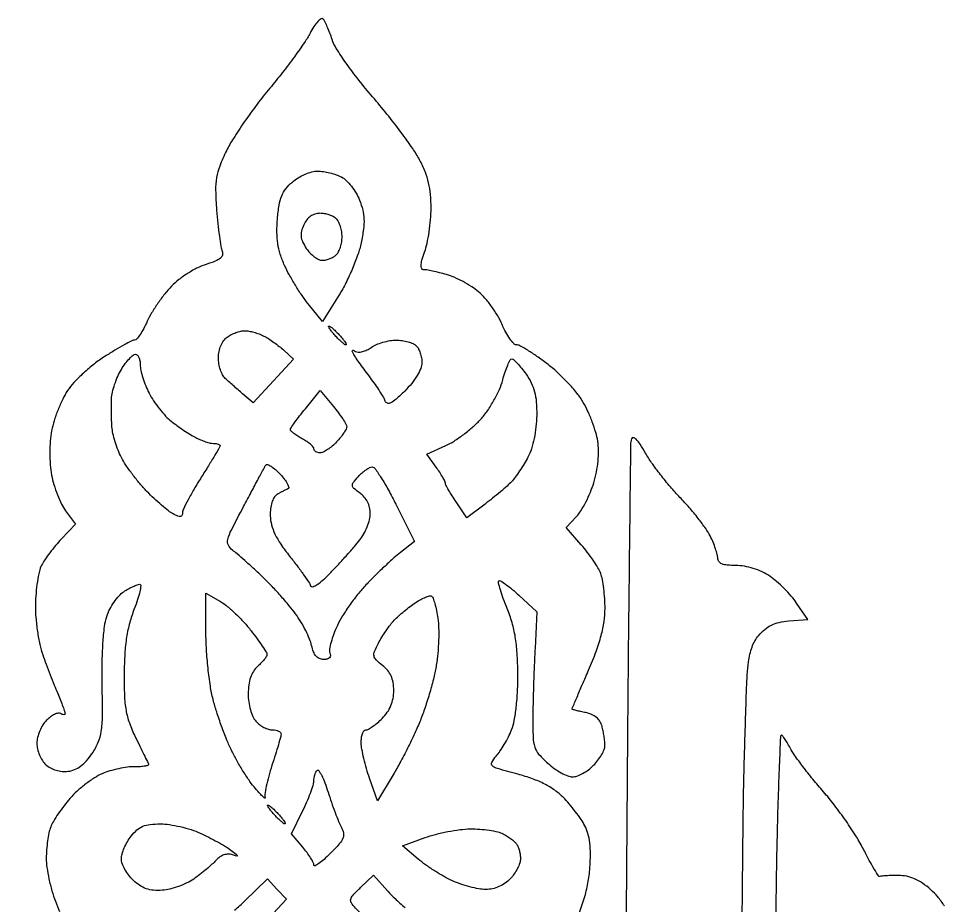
# Model space of a CAD drawing. Extents: x 5.1 to 37, y 2.5 to 60.3.
# Drawn here: x 16.93 to 33.61, y 44.3 to 60.28 of the extents above; entities that cross this region are included whole.
import ezdxf

# ---------------------------------------------------------------- set-up
doc = ezdxf.new("R2010")
doc.units = 0
doc.header["$MEASUREMENT"] = 0

msp = doc.modelspace()

# ---------------------------------------------------------------- linework, layer by layer
for points in [[(27.018415, 44.132818, 0.023464), (27.120582, 44.425166, 0.026144), (27.186908, 44.699758, 0.028232), (27.222131, 44.972822, 0.01715), (27.231437, 45.220617, 0.030734), (27.219593, 45.423861, 0.037281), (27.186424, 45.592524, 0.053377), (27.130588, 45.734222, 0.029034), (27.062783, 45.847319, 0.01354), (26.962706, 45.985972, 0.013363), (26.849537, 46.126205, 0.0182), (26.739714, 46.24597, 0.044186), (26.588959, 46.373974, 0.035964), (26.407604, 46.48361, 0.031505), (26.189212, 46.578236, 0.020384), (25.926387, 46.661013, -0.004247), (25.558003, 46.764096, -0.103201), (25.464332, 46.813701, -0.363284), (25.45301, 46.875505, -0.053083), (25.533156, 46.987343, 0.033792), (25.602149, 47.076184, 0.015854), (25.679603, 47.19944, 0.015628), (25.752924, 47.334266, 0.021172), (25.810023, 47.4606, 0.049711), (25.85862, 47.627829, 0.018044), (25.894941, 47.872473, 0.016569), (25.917633, 48.162191, 0.013185), (25.923487, 48.4758, 0.01314), (25.910941, 48.844803, 0.025668), (25.878175, 49.137202, 0.029833), (25.820114, 49.393755, 0.027133), (25.730471, 49.650049, -0.009587), (25.661412, 49.827288, -0.014904), (25.609418, 49.982848, -0.009086), (25.573025, 50.112041, -0.266506), (25.581636, 50.143836, -0.350921), (25.610171, 50.146999, -0.013658), (25.704102, 50.083849, -0.019072), (25.817284, 49.996487, -0.011654), (25.944287, 49.885367), (26.2683, 49.588261), (26.233196, 48.92628, 0.003239), (26.219436, 48.630584, 0.002095), (26.207162, 48.288193, 0.002106), (26.197979, 47.953512, 0.003984), (26.193864, 47.683659, 0.010604), (26.198833, 47.326862, 0.070167), (26.229837, 47.151749, 0.099885), (26.304358, 47.019905, 0.032016), (26.462952, 46.858809, 0.028128), (26.580206, 46.765346, 0.02872), (26.706423, 46.686336, 0.029974), (26.823512, 46.630933, 0.095797), (26.90798, 46.6146, 0.089314), (26.988458, 46.629091, 0.036144), (27.090249, 46.675599, 0.03431), (27.195213, 46.74279, 0.036864), (27.287345, 46.822255, 0.033156), (27.366726, 46.912924, 0.032886), (27.433662, 47.01353, 0.03474), (27.480063, 47.109128, 0.097818), (27.493845, 47.181805, 0.024654), (27.489743, 47.253811, 0.011597), (27.477713, 47.346263, 0.011461), (27.460606, 47.442732, 0.01582), (27.44055, 47.528364, 0.076558), (27.402282, 47.615332, 0.078628), (27.339896, 47.685853, 0.07203), (27.253737, 47.738178, 0.051188), (27.145605, 47.771589, -0.006243), (27.052517, 47.791419, -0.010175), (26.974124, 47.810829, -0.004163), (26.908807, 47.829004, -0.334465), (26.9028, 47.836979, -0.100176), (26.905413, 47.849891, -0.000187), (26.989779, 48.049576, -0.00136), (27.085382, 48.273918, -0.000841), (27.1989, 48.537082, 0.013401), (27.334286, 48.873965, 0.023618), (27.425216, 49.159702, 0.028127), (27.477591, 49.412068, 0.037115), (27.495, 49.64627, 0.016254), (27.489202, 49.824562, 0.014737), (27.471813, 50.008058, 0.01494), (27.446497, 50.171328, 0.044933), (27.416067, 50.279794, 0.043217), (27.36744, 50.380536, 0.014912), (27.280679, 50.517125, 0.014689), (27.175599, 50.66274, 0.016516), (27.066013, 50.796194), (26.794891, 51.104984), (26.980977, 51.303063, 0.050229), (27.061162, 51.407711, 0.020544), (27.149055, 51.563975, 0.02008), (27.23042, 51.740866, 0.024221), (27.291845, 51.913121, 0.025498), (27.339626, 52.105772, 0.024372), (27.368422, 52.30521, 0.025395), (27.376813, 52.496308, 0.03752), (27.363089, 52.6635, 0.033047), (27.327853, 52.818898, 0.017034), (27.264504, 53.008087, 0.016856), (27.185814, 53.199042, 0.02442), (27.10266, 53.361364, 0.039409), (26.991683, 53.523221, 0.018507), (26.824848, 53.714665, 0.018208), (26.634254, 53.903424, 0.024367), (26.447447, 54.059314, 0.010044), (26.26836, 54.188961, 0.013586), (26.101131, 54.29837, 0.010552), (25.95881, 54.381964, 0.128189), (25.898056, 54.3978, -0.211174), (25.849578, 54.41923, -0.03098), (25.780719, 54.505013, -0.030534), (25.707833, 54.62299, -0.021853), (25.640538, 54.76278, 0.032506), (25.56125, 54.91889, 0.021877), (25.451859, 55.086338, 0.022075), (25.33121, 55.2397, 0.040165), (25.217918, 55.351729, 0.031699), (25.093134, 55.443887, 0.020169), (24.937513, 55.535574, 0.020252), (24.77689, 55.613479, 0.035062), (24.637123, 55.663077, 0.007005), (24.509644, 55.696565, 0.008), (24.386785, 55.724927, 0.007336), (24.281957, 55.745763, 0.044181), (24.226719, 55.750928, -0.275391), (24.191333, 55.772254, -0.137297), (24.179608, 55.825169, -0.057572), (24.195825, 55.919733, -0.014482), (24.244156, 56.06865, 0.033812), (24.287921, 56.223653, 0.015212), (24.325206, 56.431901, 0.01498), (24.351393, 56.655104, 0.019751), (24.361087, 56.85975, 0.024368), (24.351063, 57.104744, 0.036162), (24.31645, 57.316658, 0.036877), (24.252324, 57.518289, 0.026768), (24.153002, 57.731936, 0.029629), (24.030009, 57.93348, 0.008598), (23.817073, 58.22901, 0.008611), (23.565231, 58.554321, 0.009101), (23.306831, 58.864736, -0.011442), (23.057028, 59.167698, -0.012827), (22.831001, 59.470651, -0.01217), (22.652113, 59.737252, -0.06459), (22.577808, 59.89605, 0.01224), (22.536618, 60.015088, 0.01378), (22.491127, 60.127295, 0.013103), (22.447477, 60.220274, 0.069567), (22.415635, 60.266416, 0.362675), (22.377762, 60.271444, 0.06444), (22.318389, 60.222187, 0.044299), (22.24895, 60.132901, 0.024148), (22.17941, 60.012616, -0.030607), (22.078797, 59.843654, -0.00801), (21.896873, 59.58573, -0.008107), (21.679798, 59.298119, -0.008219), (21.454477, 59.019021, 0.012094), (21.225063, 58.730303, 0.010154), (20.995712, 58.413715, 0.010284), (20.797989, 58.115886, 0.027629), (20.673817, 57.894029, 0.019839), (20.551954, 57.617694, 0.052884), (20.494553, 57.410288, 0.04719), (20.478563, 57.182283, 0.013306), (20.496715, 56.826008, 0.006326), (20.518693, 56.582919, 0.00775), (20.545616, 56.356437, 0.006596), (20.573636, 56.167218, 0.053909), (20.596729, 56.083092, -0.158725), (20.600917, 56.014316, -0.159097), (20.563791, 55.956339, -0.079612), (20.473248, 55.903677, -0.019204), (20.308601, 55.847374, 0.043868), (20.157527, 55.787247, 0.024211), (19.984436, 55.689318, 0.023968), (19.817305, 55.572207, 0.035235), (19.683653, 55.452702, 0.025187), (19.563702, 55.316054, 0.016183), (19.438097, 55.146537, 0.016267), (19.325654, 54.972184, 0.029166), (19.246712, 54.82127, -0.017371), (19.182657, 54.691452, -0.025108), (19.11652, 54.581943, -0.022908), (19.055811, 54.50029, -0.225106), (19.018088, 54.4824, 0.119562), (18.969687, 54.470658, 0.006489), (18.830021, 54.396347, 0.009808), (18.665274, 54.301678, 0.00698), (18.484324, 54.189454, 0.024517), (18.293313, 54.053632, 0.018769), (18.098057, 53.887602, 0.019111), (17.926718, 53.717958, 0.041911), (17.812449, 53.573244, 0.032324), (17.725063, 53.420613, 0.018844), (17.639468, 53.227736, 0.01879), (17.568016, 53.027281, 0.030044), (17.523984, 52.85099, 0.027544), (17.499743, 52.665023, 0.018596), (17.491752, 52.451188, 0.018583), (17.499676, 52.237056, 0.027239), (17.523849, 52.05015, 0.027019), (17.565293, 51.878651, 0.020464), (17.628418, 51.695585, 0.020844), (17.702097, 51.528202, 0.044431), (17.775345, 51.407419), (17.952436, 51.166538), (17.70017, 50.899819, 0.014886), (17.595909, 50.782796, 0.012145), (17.491244, 50.651694, 0.012327), (17.400768, 50.526236, 0.031188), (17.34318, 50.429679, 0.062944), (17.302322, 50.317645, 0.017715), (17.26738, 50.134532, 0.017563), (17.242293, 49.922926, 0.017688), (17.232196, 49.710579, 0.022857), (17.239761, 49.485312, 0.016318), (17.26794, 49.23455, 0.016526), (17.310613, 48.996792, 0.033556), (17.362669, 48.8142, 0.003856), (17.424721, 48.645528, 0.002559), (17.498392, 48.452937, 0.002576), (17.57185, 48.266659, 0.00502), (17.6327, 48.118967, -0.005295), (17.683762, 47.994841, -0.007279), (17.726843, 47.882138, -0.004897), (17.760542, 47.787104, -0.082932), (17.766, 47.754424, -0.22701), (17.759019, 47.739841, -0.172277), (17.742055, 47.733903, -0.094221), (17.715763, 47.739026, -0.043347), (17.684486, 47.754793, 0.195088), (17.641154, 47.762153, 0.057736), (17.576307, 47.739764, 0.048417), (17.502625, 47.69514, 0.036039), (17.430686, 47.632886, 0.058643), (17.364711, 47.54931, 0.038985), (17.309009, 47.440507, 0.039047), (17.270986, 47.324674, 0.059852), (17.2584, 47.219912, 0.057574), (17.270287, 47.117023, 0.04146), (17.305905, 47.006935, 0.042034), (17.358178, 46.90648, 0.067957), (17.420118, 46.832871, 0.063898), (17.501544, 46.77621, 0.047754), (17.602993, 46.735114, 0.046812), (17.712824, 46.71332, 0.05446), (17.819236, 46.714009, 0.070917), (17.935871, 46.744648, 0.059777), (18.046889, 46.807902, 0.051891), (18.152939, 46.904929, 0.033664), (18.254775, 47.036466, 0.046135), (18.363841, 47.236443, 0.065537), (18.419005, 47.431055, 0.035915), (18.439375, 47.707615, 0.005423), (18.434306, 48.263166, -0.009402), (18.433842, 48.660871, -0.012437), (18.449232, 49.022723, -0.013089), (18.47733, 49.322173, -0.049809), (18.518122, 49.505221, -0.040058), (18.572333, 49.633843, -0.031349), (18.650459, 49.763697, -0.032227), (18.73913, 49.87591, -0.064486), (18.824797, 49.949371, -0.016246), (18.908821, 50.000603, -0.018573), (18.992387, 50.043888, -0.018011), (19.065382, 50.07516, -0.092447), (19.108496, 50.0832, -0.44525), (19.130054, 50.059255, -0.02726), (19.11294, 49.952731, -0.02625), (19.073851, 49.809428, -0.014569), (19.01206, 49.63905, 0.028734), (18.930371, 49.392219, 0.026747), (18.875205, 49.131695, 0.023226), (18.842781, 48.834716, 0.013455), (18.830072, 48.4758, 0.011287), (18.835652, 48.079718, 0.034367), (18.863939, 47.812251, 0.043025), (18.924242, 47.585633, 0.027239), (19.030917, 47.3337, 0.000325), (19.112499, 47.16722, 0.000441), (19.186396, 47.017005, 0.000292), (19.248636, 46.890955, 0.004946), (19.269602, 46.84959, -0.422258), (19.26198, 46.826596, -0.059305), (19.209408, 46.808403, -0.039362), (19.125787, 46.796959, -0.020297), (19.02012, 46.795191, 0.038276), (18.890479, 46.788358, 0.020333), (18.73192, 46.761166, 0.020121), (18.571212, 46.720005, 0.029355), (18.433917, 46.669941, 0.040551), (18.29757, 46.597317, 0.020713), (18.138702, 46.485832, 0.020438), (17.983516, 46.356655, 0.02881), (17.8572, 46.228492, 0.016482), (17.74738, 46.094771, 0.014677), (17.642101, 45.948931, 0.014897), (17.555194, 45.812177, 0.043277), (17.506533, 45.711394, 0.039941), (17.476171, 45.607175, 0.016025), (17.450799, 45.46077, 0.015737), (17.433411, 45.300511, 0.019183), (17.427643, 45.149743, 0.034868), (17.43924, 44.983934, 0.017124), (17.47584, 44.775444, 0.0169), (17.528848, 44.560529, 0.023552), (17.591659, 44.3727, 0.007473), (17.667134, 44.186315, 0.005017)], [(29.95718, 42.558735, -0.001041), (29.969216, 44.36468, -0.001033), (29.986484, 45.961725, -0.00368), (30.007177, 46.984048, -0.001658), (30.045381, 48.219421, -0.020603), (30.080749, 48.687393, -0.057899), (30.143587, 48.953011, -0.088111), (30.261865, 49.157809, -0.042428), (30.375669, 49.27186, -0.061897), (30.494436, 49.349341, -0.059353), (30.632343, 49.397479, -0.035442), (30.804446, 49.42286), (31.145743, 49.4487), (30.946908, 49.742787, 0.029176), (30.850085, 49.869402, 0.017998), (30.722631, 50.006992, 0.018031), (30.586374, 50.13433, 0.03064), (30.462626, 50.229237, 0.038696), (30.323169, 50.308279, 0.033371), (30.166212, 50.36944, 0.033743), (30.004605, 50.408542, 0.042509), (29.851289, 50.4216, -0.021198), (29.696091, 50.428183, -0.074562), (29.599124, 50.451258, -0.136935), (29.545513, 50.492409, -0.162396), (29.5254, 50.552701, 0.064092), (29.516631, 50.620829, 0.017533), (29.485476, 50.724824, 0.017426), (29.441512, 50.841276, 0.017352), (29.389487, 50.954551, 0.037769), (29.309919, 51.087069, 0.012322), (29.173451, 51.270024, 0.012201), (29.011326, 51.466488, 0.013464), (28.844899, 51.6483, -0.015581), (28.672864, 51.837841, -0.011457), (28.49382, 52.057919, -0.011601), (28.333907, 52.274127, -0.025173), (28.223625, 52.448749, 0.014953), (28.129288, 52.605109, 0.052604), (28.055705, 52.6965, 0.15572), (28.004761, 52.722947, 0.372968), (27.971045, 52.702549, 0.075446), (27.954313, 52.600252, 0.00007), (27.926728, 50.176942, 0.00072), (27.900189, 47.469668, 0.000442), (27.876324, 44.278371, 0.000408), (27.848728, 39.502038, 0.003382)], [(16.684552, 41.712711, 0.000778), (16.712474, 44.2881, -0.000199), (16.737413, 46.863279, -0.000262), (16.762321, 49.21176, -0.000189), (16.784978, 51.180703, -0.002541)], [(33.610074, 44.289443, 0.026201), (33.488142, 44.454269, 0.04026), (33.36467, 44.581658, 0.029833), (33.21473, 44.69824, 0.047114), (33.072429, 44.777292, 0.052437), (32.929885, 44.822661, 0.050885), (32.779556, 44.838, 0.006691), (32.664457, 44.83646, 0.009232), (32.56121, 44.831787, 0.00635), (32.475374, 44.825218, 0.103729), (32.447916, 44.81685, -0.395761), (32.425301, 44.822653, -0.005743), (32.34581, 44.95102, -0.012085), (32.254932, 45.110186, -0.007244), (32.154361, 45.3033, 0.02363), (32.023299, 45.53602, 0.011675), (31.836343, 45.819207, 0.011559), (31.628291, 46.104574, 0.01656), (31.42993, 46.346781, -0.008606), (31.240588, 46.570615, -0.008703), (31.05978, 46.800015, -0.008542), (30.909362, 47.005021, -0.034681), (30.828947, 47.137193, 0.013279), (30.776314, 47.23267, 0.023391), (30.727176, 47.308143, 0.021416), (30.685554, 47.361032, 0.436604), (30.667324, 47.361724, 0.187962), (30.654654, 47.332875, 0.000367), (30.633319, 46.81895, 0.002505), (30.612581, 46.239019, 0.001542), (30.593693, 45.556112, 0.002965), (30.576542, 44.636044, 0.000918), (30.561489, 43.251588, 0.000918)], [(23.671789, 43.544322, -0.00002), (23.457195, 43.769589, -0.000023), (23.253756, 43.983184, -0.00002), (23.081828, 44.163726, -0.000144), (22.998133, 44.251672, -0.045811), (22.925026, 44.34418, -0.208992), (22.914009, 44.410268, -0.127239), (22.953879, 44.48325, -0.013427), (23.091576, 44.622453), (23.324984, 44.846073), (23.581456, 44.553968, 0.02468), (23.710812, 44.420534, 0.011224), (23.89212, 44.258567, 0.011083)], [(20.820922, 44.212316, 0.019492), (21.006196, 44.379638), (21.412292, 44.77619), (21.582562, 44.593427), (21.752831, 44.410664), (21.113016, 43.721964, 0.005308)]]:
    msp.add_lwpolyline(points, format="xyb")
for points in [[(22.317968, 57.526753, -0.0366), (22.419857, 57.518724, -0.022479), (22.537995, 57.495174, -0.022489), (22.653411, 57.46115, -0.036956), (22.746923, 57.421003, -0.073785), (22.832815, 57.35881, -0.033883), (22.925106, 57.255483, -0.032625), (23.009234, 57.131472, -0.038725), (23.071215, 57.00428, -0.032924), (23.128942, 56.824193, -0.051915), (23.151672, 56.663647, -0.043739), (23.142549, 56.483235, -0.016689), (23.099614, 56.235072, -0.032135), (23.041873, 56.025575, -0.016495), (22.944313, 55.77116, -0.016324), (22.826208, 55.514861, -0.023632), (22.704151, 55.297524), (22.403559, 54.816964), (22.146137, 55.136132, -0.019999), (22.035403, 55.285255, -0.011923), (21.915186, 55.470807, -0.011926), (21.804059, 55.661697, -0.020168), (21.72141, 55.827257, -0.028963), (21.644268, 56.029272, -0.038732), (21.599659, 56.220277, -0.03657), (21.583531, 56.424257, -0.022138), (21.592852, 56.666442, -0.019352), (21.623056, 56.913941, -0.055865), (21.669363, 57.080124, -0.071007), (21.743837, 57.208659, -0.048416), (21.860817, 57.330834, -0.042752), (21.965314, 57.406214, -0.033656), (22.089657, 57.469716, -0.034661), (22.214146, 57.513136, -0.068047)], [(22.357966, 56.7666, 0.07616), (22.268108, 56.752833, 0.079242), (22.18783, 56.712839, 0.074316), (22.120027, 56.64726, 0.056608), (22.066786, 56.558566, 0.043316), (22.025949, 56.443469, 0.09096), (22.019056, 56.349147, 0.08452), (22.046085, 56.254118, 0.033585), (22.11285, 56.135566, 0.044478), (22.177863, 56.053325, 0.044284), (22.256485, 55.983746, 0.047999), (22.336325, 55.935886, 0.111482), (22.40403, 55.9206, 0.057001), (22.469025, 55.928034, 0.038874), (22.540022, 55.950421, 0.039104), (22.606032, 55.983236, 0.06155), (22.65588, 56.02212, 0.082665), (22.694853, 56.076659, 0.03742), (22.727578, 56.158432, 0.035729), (22.749912, 56.251937, 0.040779), (22.7574, 56.3436, 0.040779), (22.749912, 56.435263, 0.035729), (22.727578, 56.528768, 0.03742), (22.694853, 56.610541, 0.082665), (22.65588, 56.66508, 0.076034), (22.602879, 56.704018, 0.038373), (22.526491, 56.736779, 0.036986), (22.440609, 56.759119, 0.045169)], [(22.519676, 54.7362, -0.165568), (22.543701, 54.72802, -0.014322), (22.594531, 54.686498, -0.017642), (22.653365, 54.631811, -0.012769), (22.7151, 54.567, -0.012939), (22.770902, 54.502037, -0.02599), (22.810818, 54.447502, -0.034935), (22.832671, 54.408437, -0.549874), (22.825924, 54.3978, -0.165568), (22.801899, 54.40598, -0.014322), (22.751069, 54.447502, -0.017642), (22.692235, 54.502189, -0.012769), (22.6305, 54.567, -0.012939), (22.574698, 54.631963, -0.02599), (22.534782, 54.686498, -0.034935), (22.512929, 54.725563, -0.549874)], [(21.002531, 54.6516, -0.045415), (21.076486, 54.644869, -0.022213), (21.168819, 54.623643, -0.021831), (21.263556, 54.592875, -0.029488), (21.345912, 54.556428, -0.022768), (21.429337, 54.508537, -0.012168), (21.528076, 54.442284, -0.012091), (21.625781, 54.369613, -0.018448), (21.706557, 54.301497), (21.882414, 54.141737), (21.519313, 53.746246), (21.156212, 53.350754), (20.965389, 53.514727, -0.002184), (20.883363, 53.585837, -0.001692), (20.794641, 53.663964, -0.00171), (20.712344, 53.737434, -0.004122), (20.652083, 53.792507, -0.086722), (20.60507, 53.854467, -0.039426), (20.565579, 53.948588, -0.037488), (20.538642, 54.057013, -0.042168), (20.5296, 54.164032, -0.04885), (20.540577, 54.276119, -0.051015), (20.57308, 54.382247, -0.054723), (20.623282, 54.472321, -0.080578), (20.68677, 54.536675, -0.040762), (20.758561, 54.58068, -0.029848), (20.844357, 54.617841, -0.030413), (20.930445, 54.643367, -0.056922)], [(23.732204, 54.4824, -0.034914), (23.839326, 54.474911, -0.033489), (23.945902, 54.452579, -0.035333), (24.03703, 54.419918, -0.09292), (24.09408, 54.38088, -0.077955), (24.133028, 54.32744, -0.038133), (24.165778, 54.249539, -0.036641), (24.188116, 54.161507, -0.043841), (24.1956, 54.07632, -0.097808), (24.175288, 53.973479, -0.038558), (24.110024, 53.844059, -0.034186), (24.011229, 53.703451, -0.026513), (23.885904, 53.56449, -0.012088), (23.730481, 53.416839, -0.064369), (23.634458, 53.350152, -0.193767), (23.574405, 53.344389, -0.24769), (23.535212, 53.3826, 0.052061), (23.505453, 53.449872, 0.011184), (23.439487, 53.559202, 0.011565), (23.356933, 53.68293, 0.010803), (23.266905, 53.8056, -0.004123), (23.174778, 53.927677, -0.004294), (23.08593, 54.049624, -0.004135), (23.010901, 54.156339, -0.018713), (22.970025, 54.220521, -0.018653), (22.941904, 54.272944, -0.229015), (22.941797, 54.295033, -0.406087), (22.957055, 54.300669, -0.033999), (22.99798, 54.27907, 0.145326), (23.048765, 54.265291, 0.055465), (23.122131, 54.275219, 0.048897), (23.204468, 54.304627, 0.04259), (23.283676, 54.350599, -0.051852), (23.374567, 54.40113, -0.029504), (23.493052, 54.443683, -0.029172), (23.618756, 54.472782, -0.042313)], [(19.033757, 54.2286, -0.21009), (19.066581, 54.214171, -0.081466), (19.094383, 54.171726, -0.062034), (19.113302, 54.109111, -0.042404), (19.1196, 54.034988, 0.056708), (19.130523, 53.938988, 0.019989), (19.167074, 53.805132, 0.019546), (19.219349, 53.659953, 0.021696), (19.281213, 53.524382, 0.029418), (19.360404, 53.389316, 0.0201), (19.465131, 53.245472, 0.020307), (19.577707, 53.114529, 0.038089), (19.680372, 53.020044, 0.011696), (19.786127, 52.940579, 0.008413), (19.907686, 52.856668, 0.008503), (20.026105, 52.780707, 0.018128), (20.12063, 52.72695, 0.020938), (20.206842, 52.686471, 0.019471), (20.298231, 52.652264, 0.019881), (20.381821, 52.628275, 0.06), (20.44057, 52.6212, -0.03148), (20.485479, 52.61837, -0.048666), (20.523364, 52.609773, -0.0624), (20.549622, 52.59725, -0.255643), (20.5578, 52.5823, -0.132573), (20.550424, 52.554972, -0.001674), (20.458631, 52.398508, -0.004766), (20.349595, 52.218021, -0.003088), (20.220204, 52.01125, 0.008458), (20.090838, 51.799497, 0.011421), (19.98154, 51.603481, 0.008579), (19.89746, 51.437405, 0.111485), (19.881804, 51.370373, -0.104437), (19.871707, 51.324253, -0.263709), (19.844935, 51.304672, -0.129312), (19.796791, 51.311525, -0.023207), (19.714261, 51.350883, -0.042551), (19.630151, 51.405563, -0.011358), (19.506265, 51.506611, -0.011429), (19.370177, 51.628346, -0.011564), (19.240336, 51.75571, -0.018666), (19.111587, 51.898259, -0.013531), (18.978706, 52.06592, -0.013703), (18.861057, 52.232216, -0.028854), (18.781047, 52.368575, -0.025062), (18.72152, 52.500869, -0.018413), (18.668501, 52.652733, -0.018697), (18.628925, 52.800509, -0.038863), (18.611507, 52.918475, -0.008321), (18.605486, 53.033563, -0.004881), (18.601919, 53.171445, -0.00488), (18.601044, 53.309441, -0.008283), (18.603352, 53.4249, -0.047537), (18.618825, 53.541839, -0.024088), (18.659151, 53.684913, -0.023688), (18.715394, 53.829811, -0.032487), (18.780273, 53.95365, -0.021158), (18.850746, 54.05894, -0.028169), (18.923885, 54.147833, -0.02799), (18.990554, 54.212485, -0.180438)], [(25.814786, 54.144, -0.190904), (25.848359, 54.130697, -0.015953), (25.915681, 54.063233, -0.019464), (25.992603, 53.974377, -0.013759), (26.072189, 53.86905, -0.039772), (26.16683, 53.71119, -0.052026), (26.22553, 53.553619, -0.044857), (26.255751, 53.369859, -0.021026), (26.263297, 53.1288, -0.024967), (26.250698, 52.92142, -0.023728), (26.217437, 52.712726, -0.02494), (26.167965, 52.523223, -0.045105), (26.106253, 52.375359, -0.014621), (26.037365, 52.253572, -0.01155), (25.956039, 52.125881, -0.011718), (25.874968, 52.010782, -0.028243), (25.808393, 51.930699, -0.022315), (25.730307, 51.854044, -0.007305), (25.608715, 51.748061, -0.007262), (25.470122, 51.634192, -0.008142), (25.333404, 51.528746), (25.004235, 51.283311), (24.811417, 51.567067, -0.008339), (24.737558, 51.679758, -0.011471), (24.67524, 51.78359, -0.008287), (24.627013, 51.871651, -0.121712), (24.6186, 51.905702, 0.120475), (24.610569, 51.938549, 0.0109), (24.569651, 52.013203, 0.013647), (24.515786, 52.100965, 0.010252), (24.451965, 52.194598), (24.285329, 52.428616), (24.624141, 52.581399, 0.036498), (24.775068, 52.663185, 0.019366), (24.949694, 52.78479, 0.019174), (25.119484, 52.923603, 0.028103), (25.25663, 53.059247, 0.033647), (25.376528, 53.211383, 0.022284), (25.493883, 53.400404, 0.022453), (25.591877, 53.595171, 0.04), (25.6519, 53.764157, -0.01411), (25.695271, 53.909728, -0.021835), (25.741655, 54.032421, -0.017629), (25.785946, 54.126414, -0.280849)], [(22.600711, 53.287317, -0.012155), (22.691539, 53.17223, -0.015879), (22.768575, 53.062492, -0.013464), (22.826729, 52.968358, -0.125074), (22.839724, 52.922753, -0.131049), (22.829728, 52.880415, -0.022856), (22.787297, 52.809338, -0.023448), (22.728312, 52.728571, -0.019133), (22.658053, 52.647803, -0.027721), (22.579392, 52.572862, -0.030382), (22.495196, 52.509517, -0.031854), (22.417331, 52.464875, -0.114721), (22.361953, 52.452, -0.060803), (22.319066, 52.457235, -0.079422), (22.282745, 52.472652, -0.097365), (22.258428, 52.49549, -0.156925), (22.2498, 52.522304, 0.183041), (22.236849, 52.556496, 0.03302), (22.187672, 52.605207, 0.031775), (22.119286, 52.657312, 0.024046), (22.0383, 52.7058, -0.017493), (21.957284, 52.752875, -0.024719), (21.888928, 52.800731, -0.022651), (21.838097, 52.844026, -0.207918), (21.8268, 52.87002, -0.149582), (21.836675, 52.902292, -0.006315), (21.905697, 53.001775, -0.010392), (21.992479, 53.118341, -0.007157), (22.095387, 53.246891), (22.363974, 53.572734)], [(21.643415, 52.064957, -0.023231), (21.721487, 51.972495, -0.043697), (21.773978, 51.890136, -0.065497), (21.79639, 51.8286, -0.379925), (21.780946, 51.80084, 0.025936), (21.741408, 51.784643, 0.009699), (21.687671, 51.758015, 0.009579), (21.630131, 51.726685, 0.011458), (21.577222, 51.69492, 0.124801), (21.528222, 51.64325, 0.054326), (21.490949, 51.555582, 0.046275), (21.468125, 51.443558, 0.034223), (21.463055, 51.317128, 0.058115), (21.486803, 51.153859, 0.04673), (21.548345, 50.987298, 0.037539), (21.653838, 50.804057, 0.018757), (21.812593, 50.588554, -0.005869), (21.945867, 50.417076, -0.007535), (22.064193, 50.256105, -0.005956), (22.159379, 50.119013, -0.062682), (22.190218, 50.058271, 0.409223), (22.227384, 50.040348, 0.063341), (22.308554, 50.079963, 0.038921), (22.421222, 50.167107, 0.016853), (22.557424, 50.299141, 0.005478), (22.69781, 50.447949, 0.004347), (22.846284, 50.61166, 0.004395), (22.98132, 50.76589, 0.01096), (23.076516, 50.8816, 0.041249), (23.148675, 50.990767, 0.031374), (23.209633, 51.120623, 0.032134), (23.251523, 51.250539, 0.061997), (23.265, 51.358812, 0.057526), (23.252562, 51.46656, 0.059121), (23.215918, 51.567588, 0.060132), (23.157375, 51.655751, 0.063456), (23.080472, 51.725654, -0.019114), (22.968421, 51.810701, -0.199234), (22.941792, 51.860622, -0.192676), (22.957855, 51.915655, -0.017725), (23.051284, 52.026551, -0.027477), (23.117558, 52.092152, -0.03088), (23.188205, 52.147392, -0.032415), (23.253349, 52.186181, -0.122218), (23.299262, 52.196884, -0.241925), (23.348959, 52.170444, -0.010205), (23.462994, 51.998918, -0.015621), (23.591601, 51.781953, -0.010263), (23.726559, 51.524804), (24.061218, 50.854039), (23.811723, 50.65897, 0.015788), (23.69141, 50.558624, 0.006119), (23.531004, 50.412463, 0.006051), (23.360934, 50.249748, 0.007451), (23.206438, 50.093727, 0.021677), (23.057138, 49.92427, 0.014986), (22.902667, 49.720617, 0.01514), (22.765752, 49.515544, 0.029757), (22.671945, 49.343384, 0.019784), (22.606815, 49.189267, 0.02429), (22.558904, 49.040576, 0.023846), (22.531291, 48.914404, 0.134345), (22.538067, 48.846406, -0.106389), (22.545675, 48.797532, -0.181983), (22.529145, 48.760276, -0.141771), (22.487815, 48.737074, -0.057528), (22.423067, 48.7296, -0.107728), (22.349389, 48.745661, -0.107982), (22.289151, 48.790922, -0.083421), (22.242416, 48.868042, -0.040562), (22.208576, 48.978501, 0.044523), (22.171408, 49.096482, 0.018334), (22.101342, 49.248918, 0.017968), (22.013743, 49.407965, 0.022018), (21.920292, 49.549551, 0.017472), (21.804285, 49.698296, 0.008334), (21.645413, 49.881655, 0.00825), (21.472894, 50.067906, 0.011619), (21.312588, 50.227737, 0.00435), (21.15789, 50.372427, 0.004499), (21.002418, 50.512765, 0.004348), (20.865658, 50.63189, 0.019267), (20.782003, 50.698078, -0.127748), (20.708371, 50.788053, -0.171884), (20.698849, 50.892079, -0.055272), (20.762545, 51.061512, -0.004473), (20.982015, 51.484141, -0.000511), (21.121737, 51.746766, -0.000727), (21.246477, 51.979836, -0.000401), (21.352388, 52.176657, -0.010781), (21.381681, 52.228291, -0.353162), (21.413279, 52.239977, -0.058357), (21.476368, 52.210173, -0.042483), (21.556496, 52.150161, -0.023851)], [(20.567939, 49.770733, -0.041828), (20.689218, 49.686243, -0.017433), (20.838347, 49.553603, -0.017104), (20.989013, 49.399705, -0.021213), (21.117839, 49.246184, -0.007177), (21.227399, 49.09946, -0.01032), (21.319799, 48.966234, -0.006452), (21.392982, 48.852772, -0.140908), (21.4038, 48.815146, -0.147598), (21.394206, 48.783353, -0.021604), (21.354098, 48.72827, -0.022854), (21.299389, 48.665675, -0.017818), (21.2346, 48.6027, 0.067073), (21.159385, 48.513635, 0.059237), (21.106614, 48.404111, 0.051121), (21.075578, 48.270669, 0.031601), (21.0654, 48.1098, 0.033952), (21.07532, 47.963875, 0.035057), (21.104896, 47.822227, 0.037762), (21.149619, 47.700241, 0.07732), (21.205412, 47.615311, 0.04863), (21.270506, 47.556107, 0.039866), (21.350146, 47.506046, 0.041415), (21.431589, 47.471738, 0.079144), (21.501512, 47.4606, -0.043838), (21.561264, 47.455351, -0.06362), (21.611749, 47.439606, -0.083369), (21.64591, 47.416449, -0.204978), (21.6576, 47.389132, -0.066744), (21.651196, 47.341371, -0.003534), (21.609564, 47.19305, -0.005508), (21.556714, 47.017063, -0.003978), (21.494072, 46.821977, 0.012144), (21.434553, 46.625664, 0.016554), (21.391137, 46.445902, 0.013404), (21.364415, 46.296575, 0.151204), (21.373291, 46.237795, -0.708312), (21.366589, 46.231054, -0.077063), (21.339007, 46.249849, -0.019431), (21.278215, 46.311305, -0.007019), (21.19655, 46.4031, -0.026031), (21.097761, 46.53013, -0.011645), (20.980713, 46.706602, -0.011491), (20.865327, 46.899369, -0.015298), (20.770006, 47.0799, -0.017305), (20.681333, 47.278147, -0.009458), (20.585741, 47.52676, -0.009416), (20.498062, 47.783298, -0.014787), (20.433476, 48.007124, -0.024776), (20.38373, 48.250268, -0.011425), (20.342034, 48.570652, -0.011284), (20.31344, 48.910236, -0.01536), (20.304, 49.217457), (20.304, 49.923566)], [(24.370911, 49.867923, -0.171981), (24.396648, 49.835874, -0.015523), (24.427999, 49.736262, -0.018735), (24.458016, 49.611667, -0.013541), (24.482451, 49.47089, -0.030184), (24.497036, 49.298553, -0.014141), (24.496095, 49.074635, -0.013954), (24.481861, 48.839211, -0.019024), (24.455071, 48.628297, -0.019012), (24.409603, 48.406726, -0.010178), (24.337561, 48.136753, -0.01012), (24.252737, 47.863864, -0.01557), (24.167309, 47.631811, -0.012484), (24.067324, 47.401037, -0.00746), (23.937563, 47.13154, -0.007465), (23.80025, 46.86687, -0.012839), (23.677012, 46.651224), (23.394523, 46.185119), (23.251718, 46.59021, -0.01445), (23.196567, 46.762366, -0.012768), (23.148936, 46.944646, -0.012932), (23.114463, 47.111116, -0.037557), (23.102357, 47.22795, -0.0362), (23.106297, 47.317058, -0.055527), (23.123707, 47.392259, -0.073713), (23.15084, 47.443673, -0.238905), (23.184245, 47.4606, 0.130216), (23.230978, 47.472981, 0.023416), (23.307709, 47.521599, 0.023867), (23.394358, 47.588753, 0.01959), (23.480345, 47.668255, 0.04496), (23.572179, 47.778276, 0.05332), (23.636953, 47.897087, 0.05331), (23.675146, 48.026927, 0.044921), (23.688, 48.169714, 0.040546), (23.67631, 48.313631, 0.064348), (23.640931, 48.431922, 0.068411), (23.57864, 48.532225, 0.053031), (23.486473, 48.62204, -0.025343), (23.369947, 48.723665, -0.156312), (23.33279, 48.792856, -0.146112), (23.341459, 48.873205, -0.021249), (23.412283, 49.023592, -0.018211), (23.472471, 49.128946, -0.012288), (23.54835, 49.244753, -0.012389), (23.627362, 49.353259, -0.023969), (23.696677, 49.435203, -0.021525), (23.773205, 49.510567, -0.011111), (23.874898, 49.598412, -0.011024), (23.983659, 49.684259, -0.016395), (24.082839, 49.754075, -0.021395), (24.17489, 49.808977, -0.029669), (24.261966, 49.849513, -0.029765), (24.334623, 49.873338, -0.205554)], [(22.504158, 46.341161, 0.007567), (22.564435, 46.157125, 0.007291), (22.630975, 45.972686, 0.007239), (22.694306, 45.811931, 0.026216), (22.741336, 45.7126, -0.074287), (22.781204, 45.602119, -0.148055), (22.772378, 45.510437, -0.08491), (22.707303, 45.406492, -0.014159), (22.54489, 45.23461, -0.013568), (22.431563, 45.127272, -0.028158), (22.336483, 45.051194, -0.04296), (22.269897, 45.011942, -0.552026), (22.2498, 45.024597, 0.120962), (22.238312, 45.071388, 0.018593), (22.190482, 45.155178, 0.019846), (22.125185, 45.251539, 0.016066), (22.047868, 45.349657), (21.845936, 45.58964), (22.045222, 45.99637, 0.011377), (22.121713, 46.161911, 0.013164), (22.186746, 46.322971, 0.012254), (22.234642, 46.461481, 0.072294), (22.247154, 46.53705, -0.037572), (22.252438, 46.592582, -0.033954), (22.266034, 46.648664, -0.035625), (22.285278, 46.697274, -0.084507), (22.307711, 46.728911, -0.471801), (22.338185, 46.725968, -0.030989), (22.389306, 46.638898, -0.027255), (22.446876, 46.508033, -0.014641)], [(21.419876, 46.107, -0.165568), (21.443901, 46.09882, -0.014322), (21.494731, 46.057297, -0.017642), (21.553565, 46.002611, -0.012769), (21.6153, 45.9378, -0.012939), (21.671102, 45.872837, -0.02599), (21.711018, 45.818303, -0.034935), (21.732871, 45.779237, -0.549874), (21.726124, 45.7686, -0.165568), (21.702099, 45.77678, -0.014322), (21.651269, 45.818303, -0.017642), (21.592435, 45.872989, -0.012769), (21.5307, 45.9378, -0.012939), (21.474898, 46.002763, -0.02599), (21.434982, 46.057297, -0.034935), (21.413129, 46.096363, -0.549874)], [(19.48529, 45.766742, -0.035933), (19.646761, 45.754269, -0.019836), (19.841272, 45.717144, -0.019689), (20.036448, 45.663625, -0.029775), (20.200865, 45.600507, -0.010866), (20.353287, 45.527293, -0.009097), (20.511791, 45.443211, -0.009207), (20.653901, 45.361025, -0.024745), (20.750765, 45.295856, -0.004648), (20.850479, 45.219896, -0.146245), (20.868231, 45.195033, -0.604284), (20.858859, 45.185123, -0.013709), (20.780299, 45.209531, 0.084475), (20.704715, 45.221736, 0.078986), (20.627456, 45.208785, 0.072578), (20.552607, 45.170892, 0.056237), (20.484199, 45.110177, -0.024732), (20.413132, 45.038626, -0.010069), (20.309873, 44.948206, -0.009934), (20.194774, 44.855282, -0.012489), (20.084396, 44.774065, -0.04058), (19.9618, 44.70252, -0.025875), (19.809357, 44.638891, -0.025956), (19.652317, 44.591726, -0.043183), (19.515873, 44.570608, -0.038354), (19.359799, 44.572079, -0.061949), (19.230033, 44.599716, -0.063278), (19.112911, 44.657738, -0.041984), (18.995227, 44.751026, -0.040886), (18.913328, 44.841648, -0.036851), (18.84407, 44.947475, -0.038808), (18.796323, 45.05207, -0.087892), (18.7812, 45.137438, -0.070522), (18.79351, 45.224282, -0.031021), (18.832706, 45.333817, -0.029932), (18.889428, 45.446733, -0.035304), (18.95654, 45.545691, -0.045054), (19.061816, 45.65722, -0.082236), (19.167579, 45.72354, -0.072259), (19.298408, 45.757185, -0.028183)], [(25.068312, 45.676645, -0.021819), (25.237846, 45.672308, -0.020369), (25.410328, 45.653268, -0.020834), (25.562002, 45.623731, -0.062711), (25.660512, 45.586735, -0.022518), (25.735814, 45.54266, -0.020535), (25.809276, 45.490698, -0.021032), (25.871038, 45.438808, -0.060387), (25.907455, 45.396385, -0.059763), (25.93142, 45.34913, -0.026947), (25.951732, 45.282543, -0.026211), (25.965845, 45.209073, -0.032378), (25.970905, 45.139553, -0.084298), (25.958516, 45.062927, -0.0354), (25.917785, 44.966389, -0.033748), (25.858552, 44.86701, -0.037322), (25.788253, 44.780003, -0.05073), (25.693601, 44.697781, -0.050581), (25.584241, 44.636209, -0.051056), (25.465756, 44.598296, -0.053753), (25.344103, 44.586058, -0.042825), (25.220465, 44.597557, -0.019199), (25.06093, 44.632684, -0.018842), (24.89412, 44.682972, -0.024312), (24.7455, 44.742177, -0.021241), (24.595532, 44.818391, -0.01274), (24.423946, 44.920812, -0.012747), (24.25813, 45.031622, -0.021616), (24.126047, 45.133675), (23.844994, 45.370912), (24.252947, 45.520101, -0.024713), (24.438747, 45.577816, -0.015521), (24.660741, 45.627626, -0.015575), (24.882821, 45.663132, -0.027342)]]:
    msp.add_lwpolyline(points, format="xyb", close=True)

doc.saveas('drawing.dxf')
